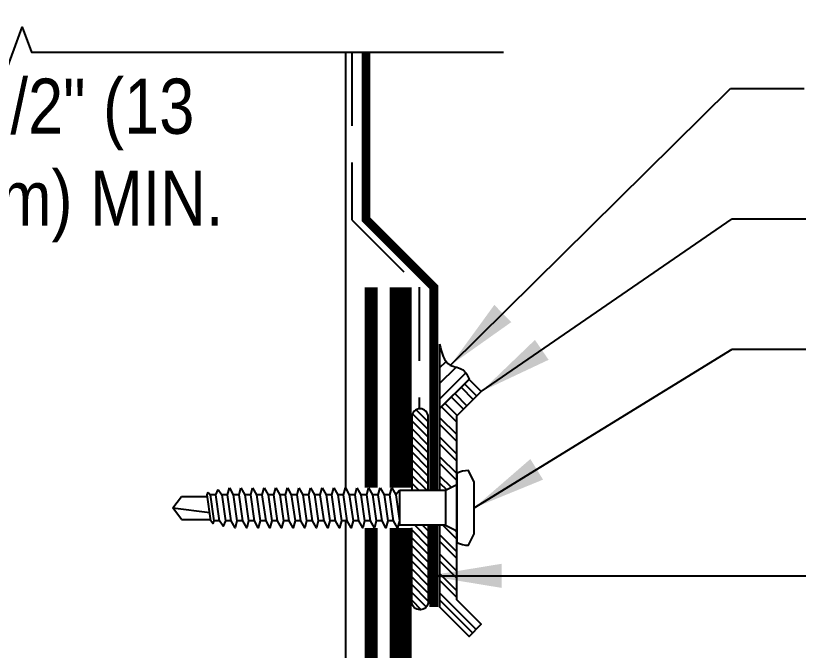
# Model space of a CAD drawing. Header units: inches. Extents: x -763.7 to -743.6, y -114.5 to -97.7.
# Drawn here: x -760.911 to -758.184, y -105.046 to -102.888 of the extents above; entities that cross this region are included whole.
import ezdxf

# ---------------------------------------------------------------- set-up
doc = ezdxf.new("R2010")
doc.units = ezdxf.units.IN
doc.header["$MEASUREMENT"] = 0
doc.linetypes.add('HIDDEN', pattern=[0.375, 0.25, -0.125])
doc.layers.get('0').update_dxf_attribs({"linetype": 'CONTINUOUS'})
doc.layers.get('DEFPOINTS').update_dxf_attribs({"linetype": 'CONTINUOUS'})
for name, color, linetype in [('FSBP-ACCESSORY-FIRESTONE', 7, 'CONTINUOUS'), ('FSBP-ADHESIVE', 1, 'HIDDEN'), ('FSBP-ANNO-LABEL', 7, 'CONTINUOUS'), ('FSBP-MEMBRANE', 7, 'CONTINUOUS'), ('FSBP-SEALANTS', 1, 'CONTINUOUS'), ('FSBP-WALL-CURB', 9, 'CONTINUOUS')]:
    doc.layers.add(name, color=color, linetype=linetype)
doc.styles.add('ARIAL_NAR', font='ARIALN.TTF')
doc.dimstyles.new('FSBP-DIM', dxfattribs={"dimtxt": 0.1875, "dimasz": 0.125, "dimexe": 0.0625, "dimexo": 0.125, "dimgap": 0.125, "dimtad": 0, "dimdec": 0, "dimzin": 1, "dimdsep": 46, "dimlunit": 4, "dimtxsty": 'ARIAL_NAR', "dimblk": 'OBLIQUE', "dimcen": 0.09375, "dimdle": 0.0625, "dimclrd": 256, "dimclre": 256, "dimclrt": 256, "dimadec": 0, "dimazin": 0, "dimtfac": 1, "dimtdec": 0, "dimtmove": 1, "dimatfit": 3, "dimfxl": 0, "dimtolj": 1, "dimtzin": 0, "dimlwd": -1, "dimlwe": -1, "dimarcsym": 0})
doc.dimstyles.new('FSBP-LEADER', dxfattribs={"dimtxt": 0.1875, "dimasz": 0.25, "dimexe": 0.0625, "dimexo": 0.125, "dimgap": 0.125, "dimtad": 0, "dimtih": 1, "dimtoh": 1, "dimdec": 4, "dimzin": 0, "dimdsep": 46, "dimlunit": 4, "dimtxsty": 'ARIAL_NAR', "dimcen": 0.09375, "dimclrd": 256, "dimclre": 256, "dimclrt": 256, "dimadec": 0, "dimazin": 0, "dimtfac": 1, "dimtdec": 4, "dimtofl": 0, "dimtmove": 0, "dimatfit": 3, "dimfxl": 0, "dimtolj": 1, "dimtzin": 0, "dimlwd": -1, "dimlwe": -1, "dimarcsym": 0})

# ---------------------------------------------------------------- blocks, each defined once
blk = doc.blocks.new('FSBP_AP_FASTENER_02')
at = {"layer": 'FSBP-ACCESSORY-FIRESTONE'}
for p, q in [((-0.125, 0), (-0.0938, -0.0625)), ((0.0938, -0.0625), (0.125, 0)), ((-0.0938, -0.0625), (-0.0938, -0.3125)), ((-0.0938, -0.0625), (0.0938, -0.0625)), ((0.0938, -0.0625), (0.0938, -0.3125)), ((-0.0938, -0.3125), (-0.0703, -0.3326)), ((0.0703, -0.3441), (0.0703, -0.3756)), ((-0.0703, -0.3642), (-0.0703, -0.3957)), ((-0.0703, -0.4273), (-0.0703, -0.4589)), ((0.0703, -0.4072), (0.0703, -0.4388)), ((0.0703, -0.4703), (0.0703, -0.5019)), ((-0.0703, -0.4904), (-0.0703, -0.522)), ((-0.0703, -0.5536), (-0.0703, -0.5851)), ((0.0703, -0.5335), (0.0703, -0.565)), ((0.0703, -0.5966), (0.0703, -0.6282)), ((-0.0703, -0.6167), (-0.0703, -0.6483)), ((-0.0703, -0.6798), (-0.0703, -0.7114)), ((0.0703, -0.6597), (0.0703, -0.6913)), ((0.0703, -0.7229), (0.0703, -0.7544)), ((-0.0703, -0.743), (-0.0703, -0.7745)), ((-0.0703, -0.8061), (-0.0703, -0.8377)), ((0.0703, -0.786), (0.0703, -0.8176)), ((-0.0703, -0.8692), (-0.0703, -0.9008)), ((0.0703, -0.8491), (0.0703, -0.8807)), ((0.0703, -0.9123), (0.0703, -0.9438)), ((-0.0703, -0.9324), (-0.0703, -0.9639)), ((-0.0703, -0.9955), (-0.0703, -1.0271)), ((0.0703, -0.9754), (0.0703, -1.007)), ((0.0703, -1.0385), (0.0703, -1.0701)), ((-0.0703, -1.0586), (-0.0703, -1.0902)), ((-0.0703, -1.1218), (-0.0703, -1.1533)), ((0.0703, -1.1017), (0.0703, -1.1332)), ((0.0703, -1.1648), (0.0703, -1.1964)), ((-0.0703, -1.1849), (-0.0703, -1.2165)), ((-0.0703, -1.248), (-0.0703, -1.2796)), ((0.0703, -1.228), (0.0703, -1.2595)), ((0.0703, -1.2911), (0.0703, -1.3227)), ((-0.0703, -1.3112), (-0.0703, -1.3427)), ((0, -1.5454), (0.0246, -1.345)), ((0.0625, -1.4985), (0.0625, -1.3396)), ((-0.0625, -1.4985), (-0.0625, -1.3574)), ((0, -1.5454), (-0.0625, -1.4985)), ((0.0625, -1.4985), (0, -1.5454))]:
    blk.add_line(p, q, dxfattribs=at)
blk.add_lwpolyline([(0.1875, 0, 0.125), (0.2031, 0.0625), (0.1406, 0.0938), (-0.1406, 0.0938), (-0.2031, 0.0625, 0.125), (-0.1875, 0)], format="xyb", close=True, dxfattribs=at)
for points in [[(-0.1094, -0.354), (-0.0703, -0.3326), (0.0703, -0.3125), (0.1094, -0.3227), (0.0703, -0.3441), (-0.0703, -0.3642)], [(-0.1094, -0.4171), (-0.0703, -0.3957), (0.0703, -0.3756), (0.1094, -0.3858), (0.0703, -0.4072), (-0.0703, -0.4273)], [(-0.1094, -0.4802), (-0.0703, -0.4589), (0.0703, -0.4388), (0.1094, -0.449), (0.0703, -0.4703), (-0.0703, -0.4904)], [(-0.1094, -0.5434), (-0.0703, -0.522), (0.0703, -0.5019), (0.1094, -0.5121), (0.0703, -0.5335), (-0.0703, -0.5536)], [(-0.1094, -0.6065), (-0.0703, -0.5851), (0.0703, -0.565), (0.1094, -0.5752), (0.0703, -0.5966), (-0.0703, -0.6167)], [(-0.1094, -0.6696), (-0.0703, -0.6483), (0.0703, -0.6282), (0.1094, -0.6384), (0.0703, -0.6597), (-0.0703, -0.6798)], [(-0.1094, -0.7328), (-0.0703, -0.7114), (0.0703, -0.6913), (0.1094, -0.7015), (0.0703, -0.7229), (-0.0703, -0.743)], [(-0.1094, -0.7959), (-0.0703, -0.7745), (0.0703, -0.7544), (0.1094, -0.7646), (0.0703, -0.786), (-0.0703, -0.8061)], [(-0.1094, -0.859), (-0.0703, -0.8377), (0.0703, -0.8176), (0.1094, -0.8278), (0.0703, -0.8491), (-0.0703, -0.8692)], [(-0.1094, -0.9222), (-0.0703, -0.9008), (0.0703, -0.8807), (0.1094, -0.8909), (0.0703, -0.9123), (-0.0703, -0.9324)], [(-0.1094, -0.9853), (-0.0703, -0.9639), (0.0703, -0.9438), (0.1094, -0.954), (0.0703, -0.9754), (-0.0703, -0.9955)], [(-0.1094, -1.0484), (-0.0703, -1.0271), (0.0703, -1.007), (0.1094, -1.0172), (0.0703, -1.0385), (-0.0703, -1.0586)], [(-0.1094, -1.1116), (-0.0703, -1.0902), (0.0703, -1.0701), (0.1094, -1.0803), (0.0703, -1.1017), (-0.0703, -1.1218)], [(-0.1094, -1.1747), (-0.0703, -1.1533), (0.0703, -1.1332), (0.1094, -1.1435), (0.0703, -1.1648), (-0.0703, -1.1849)], [(-0.1094, -1.2378), (-0.0703, -1.2165), (0.0703, -1.1964), (0.1094, -1.2066), (0.0703, -1.228), (-0.0703, -1.248)], [(-0.0996, -1.2996), (-0.0703, -1.2796), (0.0703, -1.2595), (0.0996, -1.2711), (0.0703, -1.2911), (-0.0703, -1.3112)], [(-0.085, -1.3527), (-0.0703, -1.3427), (0.0703, -1.3227), (0.085, -1.3285), (0.0703, -1.3384), (-0.0703, -1.3585)]]:
    blk.add_lwpolyline(points, close=True, dxfattribs=at)
blk.add_lwpolyline([(-0.0938, -0.3125), (0.0938, -0.3125)], dxfattribs=at)
blk = doc.blocks.new('_OBLIQUE')
at = {"color": 0, "linetype": 'ByBlock'}
blk.add_line((-0.5, -0.5), (0.5, 0.5), dxfattribs=at)
blk = doc.blocks.new('*D7')
at = {"layer": 'DEFPOINTS', "color": 0, "transparency": 16777216}
for p in [(-762.4062, -102.1225), (-762.4062, -102.3725), (-761.7902, -102.3725)]:
    blk.add_point(p, dxfattribs=at)
at = {"layer": 'FSBP-ANNO-LABEL', "transparency": 16777216}
for p, q in [((-761.7902, -102.1225), (-761.7902, -101.9975)), ((-762.2812, -102.1225), (-761.7277, -102.1225)), ((-761.7902, -102.1225), (-761.7902, -102.3725)), ((-761.7902, -102.1225), (-761.7902, -102.3725)), ((-761.7902, -102.2475), (-761.5074, -103.3785)), ((-762.2812, -102.3725), (-761.7277, -102.3725)), ((-761.7902, -102.3725), (-761.7902, -102.4975)), ((-761.5074, -103.3785), (-761.2574, -103.3785))]:
    blk.add_line(p, q, dxfattribs=at)
at = {"layer": 'FSBP-ANNO-LABEL', "transparency": 16777216, "xscale": 0.125, "yscale": 0.125, "zscale": 0.125}
for p, rotation in [((-761.7902, -102.1225), 270), ((-761.7902, -102.3725), 90)]:
    blk.add_blockref('_OBLIQUE', p, dxfattribs=dict(at, rotation=rotation))
at = {"layer": 'FSBP-ANNO-LABEL', "transparency": 16777216, "insert": (-760.6774, -103.3785), "char_height": 0.1875, "attachment_point": 5, "style": 'ARIAL_NAR'}
blk.add_mtext('\\A1;1/2" (13\\Pmm) MIN.', dxfattribs=at)

msp = doc.modelspace()

# ---------------------------------------------------------------- hatches: boundary and pattern name
at = {"layer": 'FSBP-ACCESSORY-FIRESTONE'}
h = msp.add_hatch(dxfattribs=at)
h.set_pattern_fill('STEEL', color=256, scale=0.375, angle=90, style=0)
h.set_pattern_definition([(135, (-892.747296, -105.679246), (-0.03314563, -0.03314563), []), (135, (-892.770734, -105.679246), (-0.03314563, -0.03314563), [])])
h.paths.add_polyline_path([(-759.4708, -104.5007), (-759.4513, -104.5007), (-759.4122, -104.4812), (-759.4122, -104.2468), (-759.3293, -104.1639), (-759.3708, -104.1225), (-759.4708, -104.2225)])
h.paths.add_polyline_path([(-759.4122, -104.6374), (-759.4513, -104.6179), (-759.4708, -104.6179), (-759.4708, -104.8961), (-759.3708, -104.9961), (-759.3293, -104.9547), (-759.4122, -104.8718)])
at = {"layer": 'FSBP-SEALANTS'}
h = msp.add_hatch(dxfattribs=at)
h.set_pattern_fill('ANSI31', color=256, scale=0.3, style=0)
h.set_pattern_definition([(45, (-892.747296, -105.679246), (-0.026516504, 0.026516504), [])])
edge = h.paths.add_edge_path()
edge.add_spline(control_points=[(-759.3703, -104.1215), (-759.3759, -104.1094), (-759.3884, -104.0823), (-759.4534, -104.0794), (-759.4641, -104.0323), (-759.4708, -104.0025)], knot_values=[0, 0, 0, 0, 0.074969, 0.168437, 0.328098, 0.328098, 0.328098, 0.328098], degree=3, periodic=0)
edge.add_line((-759.4708, -104.0025), (-759.4708, -104.2219))
edge.add_line((-759.4708, -104.2219), (-759.3703, -104.1215))
h = msp.add_hatch(dxfattribs=at)
h.set_pattern_fill('ANSI31', color=256, scale=0.15, angle=90, style=0)
h.set_pattern_definition([(135, (-892.747296, -105.679246), (-0.0132582521, -0.0132582521), [])])
h.paths.add_polyline_path([(-759.5093, -104.2507, 1), (-759.5656, -104.2507), (-759.5656, -104.5007), (-759.5093, -104.5007)])
h.paths.add_polyline_path([(-759.5093, -104.6179), (-759.5656, -104.6179), (-759.5656, -104.8777, 1), (-759.5093, -104.8777)])

# ---------------------------------------------------------------- linework, layer by layer
at = {"layer": 'FSBP-ACCESSORY-FIRESTONE', "linetype": 'Continuous'}
msp.add_lwpolyline([(-759.4708, -104.6179), (-759.4708, -104.8961), (-759.3708, -104.9961), (-759.3293, -104.9547), (-759.4122, -104.8718), (-759.4122, -104.2468), (-759.3293, -104.1639), (-759.3708, -104.1225), (-759.4708, -104.2225), (-759.4708, -104.5007)], dxfattribs=at)
at = {"layer": 'FSBP-ADHESIVE', "linetype": 'HIDDEN'}
for p, q in [((-759.7689, -103.0106), (-759.7689, -103.5802)), ((-759.7689, -103.5802), (-759.5398, -103.8093)), ((-759.5398, -103.8093), (-759.5398, -104.2226))]:
    msp.add_line(p, q, dxfattribs=at)
at = {"layer": 'FSBP-MEMBRANE'}
for points, const_width in [([(-759.4905, -104.5007), (-759.4905, -103.8093), (-759.7214, -103.5784), (-759.7214, -103.0106)], 0.03), ([(-759.6031, -103.8093), (-759.6031, -104.4909)], 0.075), ([(-759.7037, -104.4909), (-759.7037, -103.8093)], 0.045), ([(-756.6984, -107.667), (-758.1984, -107.667), (-759.7037, -106.1617), (-759.7037, -104.6277)], 0.045), ([(-759.4905, -104.6179), (-759.4905, -104.8961)], 0.03)]:
    msp.add_lwpolyline(points, dxfattribs=dict(at, const_width=const_width))
at = {"layer": 'FSBP-MEMBRANE', "const_width": 0.075}
msp.add_lwpolyline([(-759.6031, -104.6277), (-759.6031, -106.12), (-758.1567, -107.5663), (-756.7502, -107.5663, -0.198912), (-756.6618, -107.6029), (-756.6494, -107.6153, 0.198912), (-756.561, -107.652), (-755.1177, -107.652)], format="xyb", dxfattribs=at)
at = {"layer": 'FSBP-SEALANTS', "linetype": 'Continuous'}
for p, q in [((-759.4708, -104.0025), (-759.4708, -104.2219)), ((-759.4708, -104.2219), (-759.3703, -104.1215))]:
    msp.add_line(p, q, dxfattribs=at)
at = {"layer": 'FSBP-SEALANTS'}
for points in [[(-759.5093, -104.5007), (-759.5093, -104.2507, 1), (-759.5656, -104.2507), (-759.5656, -104.5007)], [(-759.5093, -104.6179), (-759.5093, -104.8777, -1), (-759.5656, -104.8777), (-759.5656, -104.6277)]]:
    msp.add_lwpolyline(points, format="xyb", dxfattribs=at)
msp.add_spline([(-759.4708, -104.0025), (-759.4349, -104.0739), (-759.3912, -104.0903), (-759.3703, -104.1215)], degree=3, dxfattribs=at)
at = {"layer": 'FSBP-WALL-CURB', "linetype": 'Continuous', "ltscale": 1.75}
for p, q in [((-759.7908, -103.0106), (-759.7908, -104.4917)), ((-759.7908, -104.6033), (-759.7908, -110.8964))]:
    msp.add_line(p, q, dxfattribs=at)
at = {"layer": 'FSBP-WALL-CURB'}
msp.add_lwpolyline([(-762.5312, -103.0106), (-760.9843, -103.0106), (-760.9531, -103.0965), (-760.8906, -102.9248), (-760.8593, -103.0106), (-759.2532, -103.0106)], dxfattribs=at)

# ---------------------------------------------------------------- block references
at = {"layer": 'FSBP-ACCESSORY-FIRESTONE', "xscale": 0.625, "yscale": 0.625, "zscale": 0.625, "rotation": 270}
msp.add_blockref('FSBP_AP_FASTENER_02', (-759.4122, -104.5593), dxfattribs=at)

# ---------------------------------------------------------------- dimensions: what is measured, and where the dimension line sits
at = {"layer": 'FSBP-ANNO-LABEL'}
dim = msp.add_linear_dim(base=(-761.7902, -102.3725), p1=(-762.4062, -102.1225), p2=(-762.4062, -102.3725), angle=270, text='1/2" (13\\Pmm) MIN.', dimstyle='FSBP-DIM', override={"dimtih": 1, "dimtoh": 1}, dxfattribs=at)
dim.commit()
dim.dimension.update_dxf_attribs({"geometry": '*D7', "text_midpoint": (-761.1324, -103.3785), "dimtype": 160})

# ---------------------------------------------------------------- leaders
for points in [[(-759.4338, -104.0744), (-758.4815, -103.1338), (-758.2315, -103.1338)], [(-759.3293, -104.1639), (-758.4755, -103.5766), (-758.2255, -103.5766)], [(-759.3536, -104.5593), (-758.4755, -104.0195), (-758.2255, -104.0195)], [(-759.5093, -104.7903), (-758.2255, -104.7903)]]:
    msp.add_leader(points, dimstyle='FSBP-LEADER', dxfattribs=at)

doc.saveas('drawing.dxf')
